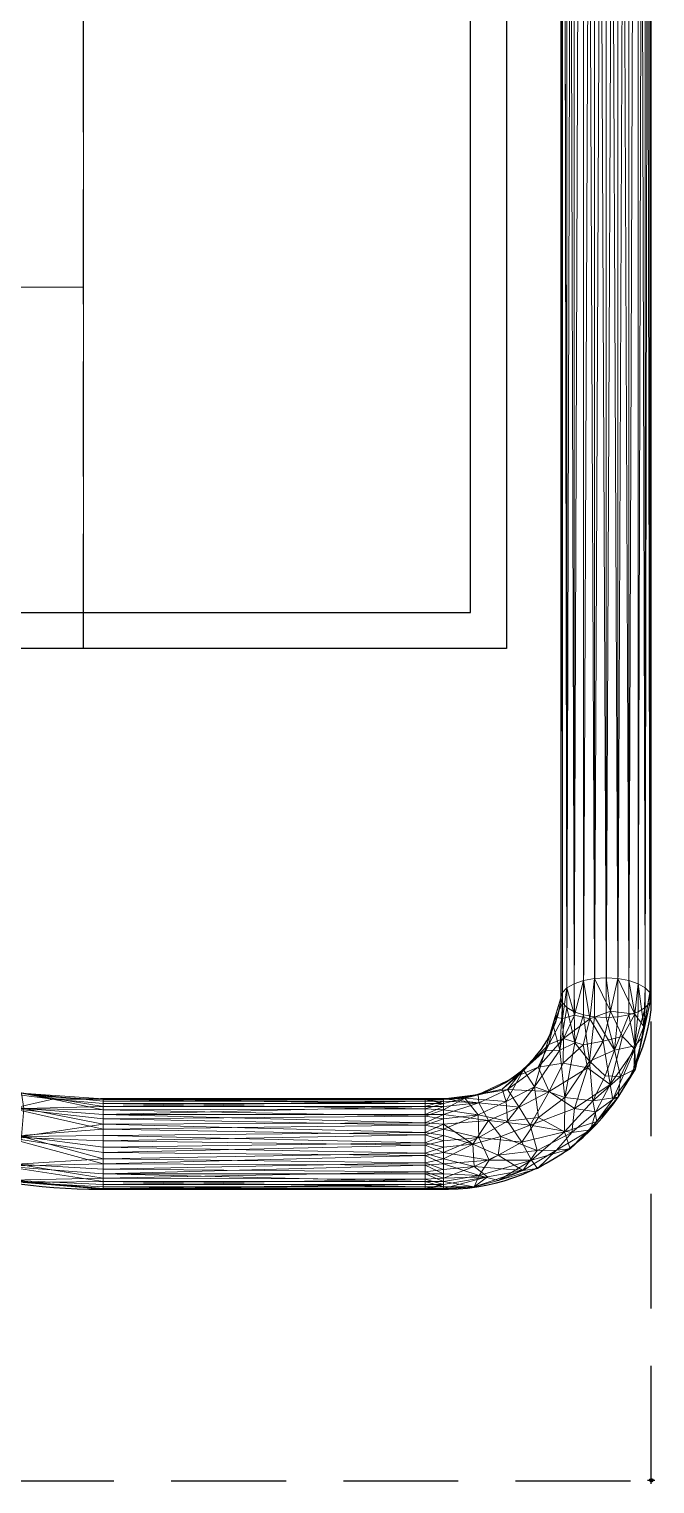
# Model space of a CAD drawing. Header units: millimetres. Extents: x -1 to 991, y -989 to 51.
# Drawn here: x 818 to 991, y -989 to -586.6 of the extents above; entities that cross this region are included whole.
import ezdxf

# ---------------------------------------------------------------- set-up
doc = ezdxf.new("R2010")
doc.units = ezdxf.units.MM
doc.header["$PDMODE"] = 34
doc.linetypes.add('NASCOSTA', pattern=[9.525, 6.35, -3.175])
for name, color, linetype in [('IQ_200_2D', 1, 'Continuous'), ('IQ_200_3D', 1, 'Continuous'), ('IQ_204_2D', 7, 'Continuous'), ('IQ_INS_3D', 3, 'Continuous')]:
    doc.layers.add(name, color=color, linetype=linetype)

msp = doc.modelspace()

# ---------------------------------------------------------------- linework, layer by layer
at = {"layer": 'IQ_200_2D'}
for p, q in [((950, -120), (950, -758)), ((950, -758), (40, -758))]:
    msp.add_line(p, q, dxfattribs=at)
at = {"layer": 'IQ_204_2D', "linetype": 'NASCOSTA', "ltscale": 5}
for p, q in [((833, -758), (833, -120)), ((990, -988.11), (990, -857.92)), ((0, -988.11), (990, -988.11))]:
    msp.add_line(p, q, dxfattribs=at)
at = {"layer": 'IQ_204_2D'}
for p, q in [((940, -748), (940, -120)), ((965, -127.51), (965, -855.94)), ((990, -857.92), (990, -126.56)), ((50, -748), (940, -748)), ((933.72, -882.5), (837.67, -882.5)), ((837.67, -907.5), (933.95, -907.5))]:
    msp.add_line(p, q, dxfattribs=at)
for centre, radius, start, end in [((933.05, -850.01), 32.5, 271.1943, 349.4763), ((933.05, -850.01), 57.5, 270.8978, 352.093), ((837.67, -737.42), 145.08, 252.682, 270), ((837.67, -737.42), 170.08, 252.645, 270)]:
    msp.add_arc(centre, radius, start, end, dxfattribs=at)
at = {"layer": 'IQ_INS_3D'}
msp.add_point((990, -988), dxfattribs=at)

# ---------------------------------------------------------------- meshes
at = {"layer": 'IQ_200_3D', "lineweight": 9}
mesh = msp.add_polyface(dxfattribs=at)
corners = [(950, -120, 875), (40, -120, 875), (40, -758, 875), (950, -758, 875)]
mesh.append_faces([[corners[k] for k in face] for face in [(0, 1, 2, 3)]])
mesh = msp.add_polyface(dxfattribs=at)
corners = [(40, -758, 800), (40, -120, 800), (950, -120, 800), (950, -758, 800)]
mesh.append_faces([[corners[k] for k in face] for face in [(0, 1, 2, 3)]])
mesh = msp.add_polyface(dxfattribs=at)
corners = [(940, -120, 1527), (50, -120, 1527), (50, -748, 1527), (940, -748, 1527)]
mesh.append_faces([[corners[k] for k in face] for face in [(0, 1, 2, 3)]])
mesh = msp.add_polyface(dxfattribs=at)
corners = [(50, -748, 875), (50, -120, 875), (940, -120, 875), (940, -748, 875)]
mesh.append_faces([[corners[k] for k in face] for face in [(0, 1, 2, 3)]])
mesh = msp.add_polyface(dxfattribs=at)
corners = [(940, -120, 1567), (50, -120, 1567), (50, -748, 1567), (940, -748, 1567)]
mesh.append_faces([[corners[k] for k in face] for face in [(0, 1, 2, 3)]])
mesh = msp.add_polyface(dxfattribs=at)
corners = [(50, -748, 1527), (50, -120, 1527), (940, -120, 1527), (940, -748, 1527)]
mesh.append_faces([[corners[k] for k in face] for face in [(0, 1, 2, 3)]])
mesh = msp.add_polyface(dxfattribs=at)
corners = [(833, -120, 800), (157, -120, 800), (157, -658, 800), (833, -658, 800)]
mesh.append_faces([[corners[k] for k in face] for face in [(0, 1, 2, 3)]])
mesh = msp.add_polyface(dxfattribs=at)
corners = [(157, -658, 220), (157, -120, 220), (833, -120, 220), (833, -658, 220)]
mesh.append_faces([[corners[k] for k in face] for face in [(0, 1, 2, 3)]])
mesh = msp.add_polyface(dxfattribs=at)
corners = [(833, -658, 800), (833, -658, 220), (833, -120, 220), (833, -120, 800)]
mesh.append_faces([[corners[k] for k in face] for face in [(0, 1, 2, 3)]])
mesh = msp.add_polyface(dxfattribs=at)
corners = [(940, -748, 1527), (940, -748, 875), (940, -120, 875), (940, -120, 1527)]
mesh.append_faces([[corners[k] for k in face] for face in [(0, 1, 2, 3)]])
mesh = msp.add_polyface(dxfattribs=at)
corners = [(940, -748, 1567), (940, -748, 1527), (940, -120, 1527), (940, -120, 1567)]
mesh.append_faces([[corners[k] for k in face] for face in [(0, 1, 2, 3)]])
mesh = msp.add_polyface(dxfattribs=at)
corners = [(950, -758, 875), (950, -758, 800), (950, -120, 800), (950, -120, 875)]
mesh.append_faces([[corners[k] for k in face] for face in [(0, 1, 2, 3)]])
mesh = msp.add_polyface(dxfattribs=at)
corners = [(990, -130.95, 1378.11), (990, -854.54, 1025.7), (989.57, -853.13, 1022.79), (988.33, -851.81, 1020.08), (986.34, -850.67, 1017.76), (983.75, -849.8, 1015.97), (980.74, -849.26, 1014.85), (977.5, -849.07, 1014.47), (974.26, -849.26, 1014.85), (971.25, -849.8, 1015.97), (968.66, -850.67, 1017.76), (966.67, -851.81, 1020.08), (965.43, -853.13, 1022.79), (965, -854.54, 1025.7), (965, -130.95, 1378.11), (965.43, -129.54, 1375.2), (966.67, -128.22, 1372.49), (968.66, -127.08, 1370.16), (971.25, -126.21, 1368.37), (974.26, -125.67, 1367.25), (977.5, -125.48, 1366.87), (980.74, -125.67, 1367.25), (983.75, -126.21, 1368.37), (986.34, -127.08, 1370.16), (988.33, -128.22, 1372.49), (989.57, -129.54, 1375.2)]
mesh.append_faces([[corners[k] for k in face] for face in [(1, 25, 0), (14, 12, 13)]], dxfattribs={"vtx0": -1})
mesh.append_faces([[corners[k] for k in face] for face in [(3, 24, 2), (8, 19, 7)]], dxfattribs={"vtx0": -1, "vtx1": -1})
mesh.append_faces([[corners[k] for k in face] for face in [(25, 1, 2), (21, 5, 6), (2, 24, 25), (3, 23, 24), (6, 20, 21), (18, 8, 9), (15, 11, 12), (8, 18, 19), (7, 19, 20), (10, 16, 17), (12, 14, 15)]], dxfattribs={"vtx0": -1, "vtx2": -1})
mesh.append_faces([[corners[k] for k in face] for face in [(3, 4, 23), (21, 22, 5), (6, 7, 20), (10, 11, 16), (15, 16, 11)]], dxfattribs={"vtx1": -1, "vtx2": -1})
mesh.append_faces([[corners[k] for k in face] for face in [(4, 5, 22, 23), (9, 10, 17, 18)]], dxfattribs={"vtx1": -1, "vtx3": -1})
mesh = msp.add_polyface(dxfattribs=at)
corners = [(990, -854.54, 1025.7), (990, -130.95, 1378.11), (989.57, -132.37, 1381.02), (988.33, -133.69, 1383.73), (986.34, -134.82, 1386.05), (983.75, -135.69, 1387.84), (980.74, -136.24, 1388.96), (977.5, -136.43, 1389.35), (974.26, -136.24, 1388.96), (971.25, -135.69, 1387.84), (968.66, -134.82, 1386.05), (966.67, -133.69, 1383.73), (965.43, -132.37, 1381.02), (965, -130.95, 1378.11), (965, -854.54, 1025.7), (965.43, -855.96, 1028.61), (966.67, -857.28, 1031.32), (968.66, -858.41, 1033.65), (971.25, -859.28, 1035.44), (974.26, -859.83, 1036.56), (977.5, -860.02, 1036.94), (980.74, -859.83, 1036.56), (983.75, -859.28, 1035.44), (986.34, -858.41, 1033.65), (988.33, -857.28, 1031.32), (989.57, -855.96, 1028.61)]
mesh.append_faces([[corners[k] for k in face] for face in [(1, 25, 0)]], dxfattribs={"vtx0": -1})
mesh.append_faces([[corners[k] for k in face] for face in [(12, 16, 11), (23, 4, 22), (21, 6, 20)]], dxfattribs={"vtx0": -1, "vtx1": -1})
mesh.append_faces([[corners[k] for k in face] for face in [(16, 10, 11), (17, 9, 10), (19, 7, 8), (5, 21, 22), (2, 24, 25), (21, 5, 6), (20, 6, 7), (22, 4, 5), (23, 3, 4), (25, 1, 2)]], dxfattribs={"vtx0": -1, "vtx2": -1})
mesh.append_faces([[corners[k] for k in face] for face in [(15, 16, 12), (14, 15, 12), (18, 19, 8), (17, 18, 9), (16, 17, 10), (8, 9, 18), (19, 20, 7), (23, 24, 3), (2, 3, 24)]], dxfattribs={"vtx1": -1, "vtx2": -1})
mesh.append_faces([[corners[k] for k in face] for face in [(12, 13, 14)]], dxfattribs={"vtx2": -1})
mesh = msp.add_polyface(dxfattribs=at)
corners = [(833, -658, 800), (157, -658, 800), (157, -758, 800), (833, -758, 800)]
mesh.append_faces([[corners[k] for k in face] for face in [(0, 1, 2, 3)]])
mesh = msp.add_polyface(dxfattribs=at)
corners = [(157, -758, 220), (157, -658, 220), (833, -658, 220), (833, -758, 220)]
mesh.append_faces([[corners[k] for k in face] for face in [(0, 1, 2, 3)]])
mesh = msp.add_polyface(dxfattribs=at)
corners = [(833, -658, 800), (833, -658, 220), (157, -658, 220), (157, -658, 800)]
mesh.append_faces([[corners[k] for k in face] for face in [(0, 1, 2, 3)]])
mesh = msp.add_polyface(dxfattribs=at)
corners = [(157, -658, 800), (157, -658, 220), (833, -658, 220), (833, -658, 800)]
mesh.append_faces([[corners[k] for k in face] for face in [(0, 1, 2, 3)]])
mesh = msp.add_polyface(dxfattribs=at)
corners = [(833, -758, 800), (833, -758, 220), (833, -658, 220), (833, -658, 800)]
mesh.append_faces([[corners[k] for k in face] for face in [(0, 1, 2, 3)]])
mesh = msp.add_polyface(dxfattribs=at)
corners = [(50, -748, 1527), (50, -748, 875), (940, -748, 875), (940, -748, 1527)]
mesh.append_faces([[corners[k] for k in face] for face in [(0, 1, 2, 3)]])
mesh = msp.add_polyface(dxfattribs=at)
corners = [(50, -748, 1567), (50, -748, 1527), (940, -748, 1527), (940, -748, 1567)]
mesh.append_faces([[corners[k] for k in face] for face in [(0, 1, 2, 3)]])
mesh = msp.add_polyface(dxfattribs=at)
corners = [(40, -758, 875), (40, -758, 800), (950, -758, 800), (950, -758, 875)]
mesh.append_faces([[corners[k] for k in face] for face in [(0, 1, 2, 3)]])
mesh = msp.add_polyface(dxfattribs=at)
corners = [(833, -758, 800), (157, -758, 800), (157, -758, 220), (833, -758, 220), (247, -758, 789.09), (247, -758, 229.09), (197, -758, 229.09), (197, -758, 789.09), (743, -758, 789.09), (793, -758, 789.09), (793, -758, 229.09), (743, -758, 229.09)]
mesh.append_faces([[corners[k] for k in face] for face in [(7, 1, 2, 6), (3, 10, 11, 2)]], dxfattribs={"vtx0": -1, "vtx2": -1})
mesh.append_faces([[corners[k] for k in face] for face in [(1, 7, 4, 8)]], dxfattribs={"vtx0": -1, "vtx2": -1, "vtx3": -1})
mesh.append_faces([[corners[k] for k in face] for face in [(5, 6, 2, 11)]], dxfattribs={"vtx1": -1, "vtx2": -1, "vtx3": -1})
mesh.append_faces([[corners[k] for k in face] for face in [(8, 9, 0, 1), (3, 0, 9, 10), (11, 8, 4, 5)]], dxfattribs={"vtx1": -1, "vtx3": -1})
mesh = msp.add_polyface(dxfattribs=at)
corners = [(965, -854.54, 1025.7), (965.43, -853.13, 1022.79), (966.67, -851.81, 1020.08), (968.66, -850.67, 1017.76), (971.25, -849.8, 1015.97), (974.26, -849.26, 1014.85), (977.5, -849.07, 1014.47), (980.74, -849.26, 1014.85), (983.75, -849.8, 1015.97), (986.34, -850.67, 1017.76), (988.33, -851.81, 1020.08), (989.57, -853.13, 1022.79), (990, -854.54, 1025.7), (985.62, -874.33, 1016.07), (973.16, -891.1, 1007.9), (954.5, -902.3, 1002.44), (932.5, -906.24, 1000.53), (932.5, -904.44, 997.8), (932.5, -902, 995.64), (932.5, -899.08, 994.18), (932.5, -895.88, 993.53), (932.5, -892.62, 993.73), (932.5, -889.53, 994.76), (932.5, -886.8, 996.56), (932.5, -884.64, 999), (932.5, -883.18, 1001.92), (932.5, -882.53, 1005.12), (932.5, -882.73, 1008.38), (932.5, -883.76, 1011.47), (948.75, -879.85, 1013.38), (960.65, -869.15, 1018.59), (987.58, -865.49, 1020.37), (944.68, -904.06, 1001.59), (972.34, -873.96, 1002.86), (956.53, -889.81, 996.16), (950.25, -879.91, 1002.17), (965.71, -865.86, 1009.05), (982.03, -865.28, 1009.21), (947.65, -898.04, 995.47), (944.96, -888.51, 995.27), (973.04, -860.34, 1009.28), (963.4, -859.91, 1023.09), (938.47, -882.32, 1012.17), (942.33, -883.63, 999.37), (965.44, -860.24, 1015.79), (942.11, -881.31, 1005.5), (985.49, -859.08, 1013.63), (941.01, -901.25, 995.82), (985.49, -868.72, 1012.49), (978.64, -878.54, 1005.92), (968.79, -885.22, 1000.17), (963.83, -896.7, 1005.17), (961.81, -880.47, 999.19), (961.69, -867.52, 1013.02), (958.7, -873.75, 1005.75), (954.7, -874.5, 1015.98), (953.33, -876.01, 1009.38), (965.63, -872.61, 1003.37), (968.06, -891.79, 1002.02), (958.44, -896.76, 998.76), (974.66, -886.14, 1004.78), (979.39, -882.71, 1011.98), (987.93, -862.47, 1016.5), (968.76, -859.37, 1012.07), (948.42, -892.94, 994.62), (940.62, -895.05, 993.8), (978.72, -858.21, 1010.25), (976.67, -866.56, 1006.41), (971.16, -867.61, 1005.5), (953.43, -884.81, 997.06)]
mesh.append_faces([[corners[k] for k in face] for face in [(22, 65, 21), (23, 39, 22), (20, 65, 19), (3, 63, 2), (27, 45, 26), (29, 45, 42), (15, 59, 51), (13, 62, 31), (4, 63, 3), (7, 66, 6)]], dxfattribs={"vtx0": -1, "vtx1": -1})
mesh.append_faces([[corners[k] for k in face] for face in [(40, 36, 63), (46, 48, 37), (31, 62, 11), (37, 66, 46), (65, 47, 19), (40, 66, 67), (41, 1, 44), (64, 39, 34), (33, 67, 49), (46, 66, 7), (36, 44, 63), (34, 69, 52), (40, 67, 68), (23, 43, 39), (4, 40, 63), (69, 43, 35), (5, 66, 40), (49, 37, 48), (27, 42, 45), (39, 64, 65), (17, 47, 32), (52, 54, 57), (22, 39, 65), (50, 33, 49), (53, 56, 55), (15, 47, 38), (44, 36, 53), (29, 56, 45), (43, 45, 35), (58, 34, 50), (26, 45, 43), (52, 33, 50), (44, 53, 41), (62, 13, 48), (62, 48, 46), (49, 61, 60), (62, 46, 9), (34, 58, 59), (58, 60, 14), (52, 50, 34), (69, 34, 39), (59, 15, 38), (52, 35, 54), (36, 54, 53), (54, 36, 57), (56, 53, 54), (54, 35, 56), (45, 56, 35), (68, 36, 40), (52, 57, 33), (58, 51, 59), (60, 50, 49), (59, 38, 64), (50, 60, 58), (49, 48, 61), (2, 63, 44), (59, 64, 34), (64, 38, 65), (47, 65, 38), (67, 66, 37), (49, 67, 37), (33, 57, 68), (33, 68, 67), (36, 68, 57), (43, 69, 39), (35, 52, 69)]], dxfattribs={"vtx0": -1, "vtx1": -1, "vtx2": -1})
mesh.append_faces([[corners[k] for k in face] for face in [(62, 10, 11), (46, 7, 8), (47, 17, 18), (47, 15, 32), (44, 1, 2), (58, 14, 51), (46, 8, 9), (62, 9, 10), (43, 23, 24), (56, 29, 55), (65, 20, 21)]], dxfattribs={"vtx0": -1, "vtx2": -1})
mesh.append_faces([[corners[k] for k in face] for face in [(16, 17, 32)]], dxfattribs={"vtx1": -1})
mesh.append_faces([[corners[k] for k in face] for face in [(4, 5, 40), (18, 19, 47), (5, 6, 66), (25, 26, 43), (24, 25, 43), (30, 41, 53), (55, 30, 53), (13, 61, 48), (61, 14, 60)]], dxfattribs={"vtx1": -1, "vtx2": -1})
mesh.append_faces([[corners[k] for k in face] for face in [(11, 12, 31), (27, 28, 42), (41, 0, 1)]], dxfattribs={"vtx2": -1})
mesh = msp.add_polyface(dxfattribs=at)
corners = [(990, -854.54, 1025.7), (989.57, -855.96, 1028.61), (988.33, -857.28, 1031.32), (986.34, -858.41, 1033.65), (983.75, -859.28, 1035.44), (980.74, -859.83, 1036.56), (977.5, -860.02, 1036.94), (974.26, -859.83, 1036.56), (971.25, -859.28, 1035.44), (968.66, -858.41, 1033.65), (966.67, -857.28, 1031.32), (965.43, -855.96, 1028.61), (965, -854.54, 1025.7), (960.65, -869.15, 1018.59), (948.75, -879.85, 1013.38), (932.5, -883.76, 1011.47), (932.5, -885.56, 1014.2), (932.5, -888, 1016.36), (932.5, -890.92, 1017.82), (932.5, -894.12, 1018.47), (932.5, -897.38, 1018.27), (932.5, -900.47, 1017.24), (932.5, -903.2, 1015.44), (932.5, -905.36, 1013), (932.5, -906.82, 1010.08), (932.5, -907.47, 1006.88), (932.5, -907.27, 1003.62), (932.5, -906.24, 1000.53), (954.5, -902.3, 1002.44), (973.16, -891.1, 1007.9), (985.62, -874.33, 1016.07), (944.68, -904.06, 1001.59), (987.58, -865.49, 1020.37), (966.06, -882.1, 1025.7), (956.88, -899.43, 1016.18), (981.49, -876.29, 1026.08), (950.25, -888.71, 1020.24), (947.8, -905.13, 1010.09), (964.71, -869.01, 1026.41), (972.89, -872.12, 1030.79), (945.13, -899.43, 1017.73), (938.47, -882.32, 1012.17), (985.41, -867.86, 1028.92), (979.79, -869.07, 1032.01), (942.33, -893.21, 1019.04), (942.11, -886.96, 1017.08), (941.07, -906.86, 1007.34), (957.69, -879.16, 1021.64), (985.21, -874.47, 1022.22), (979.39, -882.71, 1011.98), (974.95, -888.77, 1018.16), (980.83, -882.07, 1019.81), (949.85, -883.23, 1018.11), (954.24, -894.46, 1020.13), (965.99, -891.59, 1020.93), (973.88, -883.01, 1025.09), (958.83, -887.66, 1022.65), (963.83, -896.7, 1005.17), (967.58, -896.32, 1012.32), (958.5, -901.76, 1009.05), (977.24, -876.16, 1028.59), (962.82, -861.85, 1022.15), (968.87, -867, 1030.73), (942.4, -903.7, 1014.45), (954.7, -874.5, 1015.98)]
mesh.append_faces([[corners[k] for k in face] for face in [(61, 11, 12)]], dxfattribs={"vtx0": -1})
mesh.append_faces([[corners[k] for k in face] for face in [(57, 59, 28), (41, 52, 14), (8, 39, 7), (4, 42, 3), (7, 43, 6), (5, 43, 4), (2, 32, 1), (22, 63, 21), (18, 45, 17), (26, 46, 25), (20, 44, 19), (28, 46, 31), (32, 48, 30), (30, 51, 49), (23, 63, 22)]], dxfattribs={"vtx0": -1, "vtx1": -1})
mesh.append_faces([[corners[k] for k in face] for face in [(62, 10, 38), (11, 61, 38), (53, 44, 40), (33, 62, 38), (45, 44, 36), (45, 36, 52), (7, 39, 43), (42, 4, 43), (32, 42, 48), (47, 38, 13), (55, 39, 33), (35, 60, 55), (47, 36, 56), (2, 42, 32), (48, 42, 35), (48, 35, 51), (50, 55, 54), (44, 45, 18), (40, 44, 20), (53, 36, 44), (33, 38, 47), (50, 58, 29), (21, 63, 40), (39, 62, 33), (30, 48, 51), (34, 40, 63), (63, 23, 46), (31, 46, 26), (45, 52, 41), (28, 37, 46), (63, 46, 37), (53, 40, 34), (35, 42, 43), (41, 16, 45), (35, 55, 51), (53, 34, 54), (54, 58, 50), (50, 49, 51), (36, 47, 52), (52, 47, 64), (58, 54, 34), (56, 36, 53), (50, 51, 55), (56, 54, 33), (35, 43, 60), (33, 54, 55), (54, 56, 53), (47, 56, 33), (57, 58, 59), (59, 34, 37), (34, 59, 58), (28, 59, 37), (43, 39, 60), (39, 55, 60), (8, 62, 39), (34, 63, 37)]], dxfattribs={"vtx0": -1, "vtx1": -1, "vtx2": -1})
mesh.append_faces([[corners[k] for k in face] for face in [(43, 5, 6), (42, 2, 3), (62, 9, 10), (45, 16, 17), (47, 13, 64)]], dxfattribs={"vtx0": -1, "vtx2": -1})
mesh.append_faces([[corners[k] for k in face] for face in [(15, 16, 41)]], dxfattribs={"vtx1": -1})
mesh.append_faces([[corners[k] for k in face] for face in [(8, 9, 62), (10, 11, 38), (18, 19, 44), (24, 25, 46), (20, 21, 40), (23, 24, 46), (64, 14, 52), (29, 49, 50), (57, 29, 58), (61, 13, 38)]], dxfattribs={"vtx1": -1, "vtx2": -1})
mesh.append_faces([[corners[k] for k in face] for face in [(26, 27, 31), (32, 0, 1)]], dxfattribs={"vtx2": -1})
mesh = msp.add_polyface(dxfattribs=at)
corners = [(838.48, -903.2, 1015.43), (838.48, -900.48, 1017.23), (838.48, -897.39, 1018.27), (838.48, -894.13, 1018.47), (838.48, -890.93, 1017.82), (838.48, -888.01, 1016.36), (838.48, -885.57, 1014.2), (838.48, -883.77, 1011.48), (838.48, -882.73, 1008.39), (838.48, -882.53, 1005.13), (838.48, -883.18, 1001.93), (838.48, -884.64, 999.01), (838.48, -886.8, 996.57), (816.48, -885.15, 994.67), (795.61, -880.29, 989.07), (795.42, -878.09, 991.48), (794.88, -876.56, 994.31), (794, -875.77, 997.35), (792.86, -875.8, 1000.41), (791.54, -876.63, 1003.27), (790.12, -878.22, 1005.75), (788.69, -880.44, 1007.66), (787.37, -883.16, 1008.88), (786.23, -886.19, 1009.34), (785.36, -889.31, 1008.98), (784.81, -892.32, 1007.85), (784.62, -895.02, 1006.02), (810.84, -901.13, 1013.05), (813.2, -885.14, 1013.45), (815.84, -880.98, 1001.93), (810.97, -893.05, 1016.08), (810.03, -880.72, 1007.4), (824.52, -882.61, 1009.49)]
mesh.append_faces([[corners[k] for k in face] for face in [(4, 30, 3), (20, 31, 19), (17, 29, 16), (23, 30, 22), (24, 30, 23), (21, 28, 20), (22, 28, 21)]], dxfattribs={"vtx0": -1, "vtx1": -1})
mesh.append_faces([[corners[k] for k in face] for face in [(29, 31, 32), (32, 9, 29), (11, 13, 29), (4, 28, 30), (28, 32, 31), (28, 31, 20), (31, 29, 17), (28, 6, 32), (30, 28, 22), (30, 25, 27), (27, 1, 30), (13, 15, 29)]], dxfattribs={"vtx0": -1, "vtx1": -1, "vtx2": -1})
mesh.append_faces([[corners[k] for k in face] for face in [(29, 9, 10), (32, 7, 8), (30, 2, 3), (31, 18, 19), (31, 17, 18), (30, 24, 25), (32, 8, 9)]], dxfattribs={"vtx0": -1, "vtx2": -1})
mesh.append_faces([[corners[k] for k in face] for face in [(5, 6, 28), (1, 2, 30), (4, 5, 28), (6, 7, 32), (15, 16, 29), (10, 11, 29)]], dxfattribs={"vtx1": -1, "vtx2": -1})
mesh.append_faces([[corners[k] for k in face] for face in [(27, 0, 1), (11, 12, 13), (13, 14, 15), (25, 26, 27)]], dxfattribs={"vtx2": -1})
mesh = msp.add_polyface(dxfattribs=at)
corners = [(838.48, -886.8, 996.57), (838.48, -889.52, 994.77), (838.48, -892.61, 993.73), (838.48, -895.87, 993.53), (838.48, -899.07, 994.18), (838.48, -901.99, 995.64), (838.48, -904.43, 997.8), (838.48, -906.23, 1000.52), (838.48, -907.27, 1003.61), (838.48, -907.47, 1006.87), (838.48, -906.82, 1010.07), (838.48, -905.36, 1012.99), (838.48, -903.2, 1015.43), (810.84, -901.13, 1013.05), (784.62, -895.02, 1006.02), (784.81, -897.21, 1003.61), (785.36, -898.75, 1000.78), (786.23, -899.53, 997.74), (787.37, -899.5, 994.68), (788.69, -898.67, 991.82), (790.12, -897.08, 989.35), (791.54, -894.86, 987.43), (792.86, -892.14, 986.21), (794, -889.11, 985.76), (794.88, -885.99, 986.11), (795.42, -882.98, 987.24), (795.61, -880.29, 989.07), (816.48, -885.15, 994.67), (812.49, -905.03, 1000.2), (815.84, -892.92, 991.55), (816.45, -905.67, 1007.96), (800.5, -903.15, 1004.09), (814.54, -900.54, 993.82)]
mesh.append_faces([[corners[k] for k in face] for face in [(6, 32, 5), (4, 29, 3), (3, 29, 2), (5, 32, 4), (2, 29, 1), (20, 28, 19), (16, 31, 15)]], dxfattribs={"vtx0": -1, "vtx1": -1})
mesh.append_faces([[corners[k] for k in face] for face in [(13, 15, 31), (30, 11, 13), (32, 6, 28), (29, 27, 1), (29, 4, 32), (18, 28, 31), (13, 31, 30), (30, 28, 8), (30, 31, 28), (32, 28, 20), (25, 27, 29), (32, 22, 29)]], dxfattribs={"vtx0": -1, "vtx1": -1, "vtx2": -1})
mesh.append_faces([[corners[k] for k in face] for face in [(31, 17, 18), (32, 21, 22)]], dxfattribs={"vtx0": -1, "vtx2": -1})
mesh.append_faces([[corners[k] for k in face] for face in [(14, 15, 13), (26, 27, 25)]], dxfattribs={"vtx1": -1})
mesh.append_faces([[corners[k] for k in face] for face in [(10, 11, 30), (8, 9, 30), (7, 8, 28), (6, 7, 28), (9, 10, 30), (20, 21, 32), (18, 19, 28), (23, 24, 29), (22, 23, 29), (24, 25, 29), (16, 17, 31)]], dxfattribs={"vtx1": -1, "vtx2": -1})
mesh.append_faces([[corners[k] for k in face] for face in [(27, 0, 1), (11, 12, 13)]], dxfattribs={"vtx2": -1})
mesh = msp.add_polyface(dxfattribs=at)
corners = [(927.5, -886.8, 996.57), (838.48, -886.8, 996.57), (838.48, -884.64, 999.01), (838.48, -883.18, 1001.93), (838.48, -882.53, 1005.13), (838.48, -882.73, 1008.39), (838.48, -883.77, 1011.48), (838.48, -885.57, 1014.2), (838.48, -888.01, 1016.36), (838.48, -890.93, 1017.82), (838.48, -894.13, 1018.47), (838.48, -897.39, 1018.27), (838.48, -900.48, 1017.23), (838.48, -903.2, 1015.43), (927.5, -903.2, 1015.43), (927.5, -900.84, 1017.05), (927.5, -898.18, 1018.09), (927.5, -895.35, 1018.5), (927.5, -892.5, 1018.25), (927.5, -889.79, 1017.36), (927.5, -887.34, 1015.88), (927.5, -885.3, 1013.88), (927.5, -883.76, 1011.47), (927.5, -882.73, 1008.38), (927.5, -882.53, 1005.12), (927.5, -883.18, 1001.93), (927.5, -884.64, 999.01)]
mesh.append_faces([[corners[k] for k in face] for face in [(2, 26, 1), (3, 25, 2), (24, 4, 23), (12, 16, 11), (19, 9, 18), (17, 11, 16), (16, 12, 15), (18, 10, 17)]], dxfattribs={"vtx0": -1, "vtx1": -1})
mesh.append_faces([[corners[k] for k in face] for face in [(23, 4, 5), (24, 3, 4), (22, 5, 6), (2, 25, 26), (8, 19, 20), (7, 20, 21)]], dxfattribs={"vtx0": -1, "vtx2": -1})
mesh.append_faces([[corners[k] for k in face] for face in [(14, 15, 13)]], dxfattribs={"vtx1": -1})
mesh.append_faces([[corners[k] for k in face] for face in [(22, 23, 5), (24, 25, 3), (21, 22, 6), (6, 7, 21), (8, 9, 19), (7, 8, 20), (12, 13, 15), (10, 11, 17), (9, 10, 18)]], dxfattribs={"vtx1": -1, "vtx2": -1})
mesh.append_faces([[corners[k] for k in face] for face in [(26, 0, 1)]], dxfattribs={"vtx2": -1})
mesh = msp.add_polyface(dxfattribs=at)
corners = [(932.5, -883.76, 1011.47), (932.5, -882.73, 1008.38), (932.5, -882.53, 1005.12), (932.5, -883.18, 1001.92), (932.5, -884.64, 999), (932.5, -886.8, 996.56), (932.5, -889.53, 994.76), (932.5, -892.62, 993.73), (932.5, -895.88, 993.53), (932.5, -899.08, 994.18), (932.5, -902, 995.64), (932.5, -904.44, 997.8), (932.5, -906.24, 1000.53), (927.5, -906.24, 1000.53), (927.5, -904.7, 998.12), (927.5, -902.66, 996.12), (927.5, -900.21, 994.64), (927.5, -897.5, 993.75), (927.5, -894.65, 993.5), (927.5, -891.82, 993.91), (927.5, -889.16, 994.95), (927.5, -886.8, 996.57), (927.5, -884.64, 999.01), (927.5, -883.18, 1001.93), (927.5, -882.53, 1005.12), (927.5, -882.73, 1008.38), (927.5, -883.76, 1011.47)]
mesh.append_faces([[corners[k] for k in face] for face in [(14, 12, 13)]], dxfattribs={"vtx0": -1})
mesh.append_faces([[corners[k] for k in face] for face in [(15, 11, 14), (7, 19, 6), (9, 17, 8), (19, 7, 18), (21, 5, 20), (22, 4, 21), (3, 23, 2), (20, 6, 19)]], dxfattribs={"vtx0": -1, "vtx1": -1})
mesh.append_faces([[corners[k] for k in face] for face in [(9, 16, 17), (8, 17, 18), (15, 10, 11), (2, 23, 24), (21, 4, 5)]], dxfattribs={"vtx0": -1, "vtx2": -1})
mesh.append_faces([[corners[k] for k in face] for face in [(26, 0, 25)]], dxfattribs={"vtx1": -1})
mesh.append_faces([[corners[k] for k in face] for face in [(15, 16, 10), (11, 12, 14), (7, 8, 18), (9, 10, 16), (24, 25, 1), (22, 23, 3), (5, 6, 20), (1, 2, 24), (3, 4, 22), (0, 1, 25)]], dxfattribs={"vtx1": -1, "vtx2": -1})
mesh = msp.add_polyface(dxfattribs=at)
corners = [(932.5, -906.24, 1000.53), (932.5, -907.27, 1003.62), (932.5, -907.47, 1006.88), (932.5, -906.82, 1010.08), (932.5, -905.36, 1013), (932.5, -903.2, 1015.44), (932.5, -900.47, 1017.24), (932.5, -897.38, 1018.27), (932.5, -894.12, 1018.47), (932.5, -890.92, 1017.82), (932.5, -888, 1016.36), (932.5, -885.56, 1014.2), (932.5, -883.76, 1011.47), (927.5, -883.76, 1011.47), (927.5, -885.3, 1013.88), (927.5, -887.34, 1015.88), (927.5, -889.79, 1017.36), (927.5, -892.5, 1018.25), (927.5, -895.35, 1018.5), (927.5, -898.18, 1018.09), (927.5, -900.84, 1017.05), (927.5, -903.2, 1015.43), (927.5, -905.36, 1012.99), (927.5, -906.82, 1010.07), (927.5, -907.47, 1006.88), (927.5, -907.27, 1003.62), (927.5, -906.24, 1000.53)]
mesh.append_faces([[corners[k] for k in face] for face in [(14, 12, 13)]], dxfattribs={"vtx0": -1})
mesh.append_faces([[corners[k] for k in face] for face in [(15, 11, 14), (7, 19, 6), (9, 17, 8), (19, 7, 18), (21, 5, 20), (22, 4, 21), (3, 23, 2), (20, 6, 19)]], dxfattribs={"vtx0": -1, "vtx1": -1})
mesh.append_faces([[corners[k] for k in face] for face in [(9, 16, 17), (8, 17, 18), (15, 10, 11), (2, 23, 24), (21, 4, 5)]], dxfattribs={"vtx0": -1, "vtx2": -1})
mesh.append_faces([[corners[k] for k in face] for face in [(26, 0, 25)]], dxfattribs={"vtx1": -1})
mesh.append_faces([[corners[k] for k in face] for face in [(15, 16, 10), (11, 12, 14), (7, 8, 18), (9, 10, 16), (24, 25, 1), (22, 23, 3), (5, 6, 20), (1, 2, 24), (3, 4, 22), (0, 1, 25)]], dxfattribs={"vtx1": -1, "vtx2": -1})
mesh = msp.add_polyface(dxfattribs=at)
corners = [(838.48, -886.8, 996.57), (927.5, -886.8, 996.57), (927.5, -889.16, 994.95), (927.5, -891.82, 993.91), (927.5, -894.65, 993.5), (927.5, -897.5, 993.75), (927.5, -900.21, 994.64), (927.5, -902.66, 996.12), (927.5, -904.7, 998.12), (927.5, -906.24, 1000.53), (927.5, -907.27, 1003.62), (927.5, -907.47, 1006.88), (927.5, -906.82, 1010.07), (927.5, -905.36, 1012.99), (927.5, -903.2, 1015.43), (838.48, -903.2, 1015.43), (838.48, -905.36, 1012.99), (838.48, -906.82, 1010.07), (838.48, -907.47, 1006.87), (838.48, -907.27, 1003.61), (838.48, -906.23, 1000.52), (838.48, -904.43, 997.8), (838.48, -901.99, 995.64), (838.48, -899.07, 994.18), (838.48, -895.87, 993.53), (838.48, -892.61, 993.73), (838.48, -889.52, 994.77)]
mesh.append_faces([[corners[k] for k in face] for face in [(2, 0, 1)]], dxfattribs={"vtx0": -1})
mesh.append_faces([[corners[k] for k in face] for face in [(16, 13, 15), (17, 12, 16), (18, 11, 17), (11, 18, 10), (0, 2, 26), (4, 25, 3)]], dxfattribs={"vtx0": -1, "vtx1": -1})
mesh.append_faces([[corners[k] for k in face] for face in [(10, 18, 19), (16, 12, 13), (23, 5, 6), (21, 7, 8)]], dxfattribs={"vtx0": -1, "vtx2": -1})
mesh.append_faces([[corners[k] for k in face] for face in [(19, 20, 9), (9, 10, 19), (11, 12, 17), (8, 9, 20), (20, 21, 8), (22, 23, 6), (21, 22, 7), (25, 26, 3), (24, 25, 4), (23, 24, 5), (6, 7, 22), (2, 3, 26), (4, 5, 24)]], dxfattribs={"vtx1": -1, "vtx2": -1})
mesh.append_faces([[corners[k] for k in face] for face in [(13, 14, 15)]], dxfattribs={"vtx2": -1})

doc.saveas('drawing.dxf')
